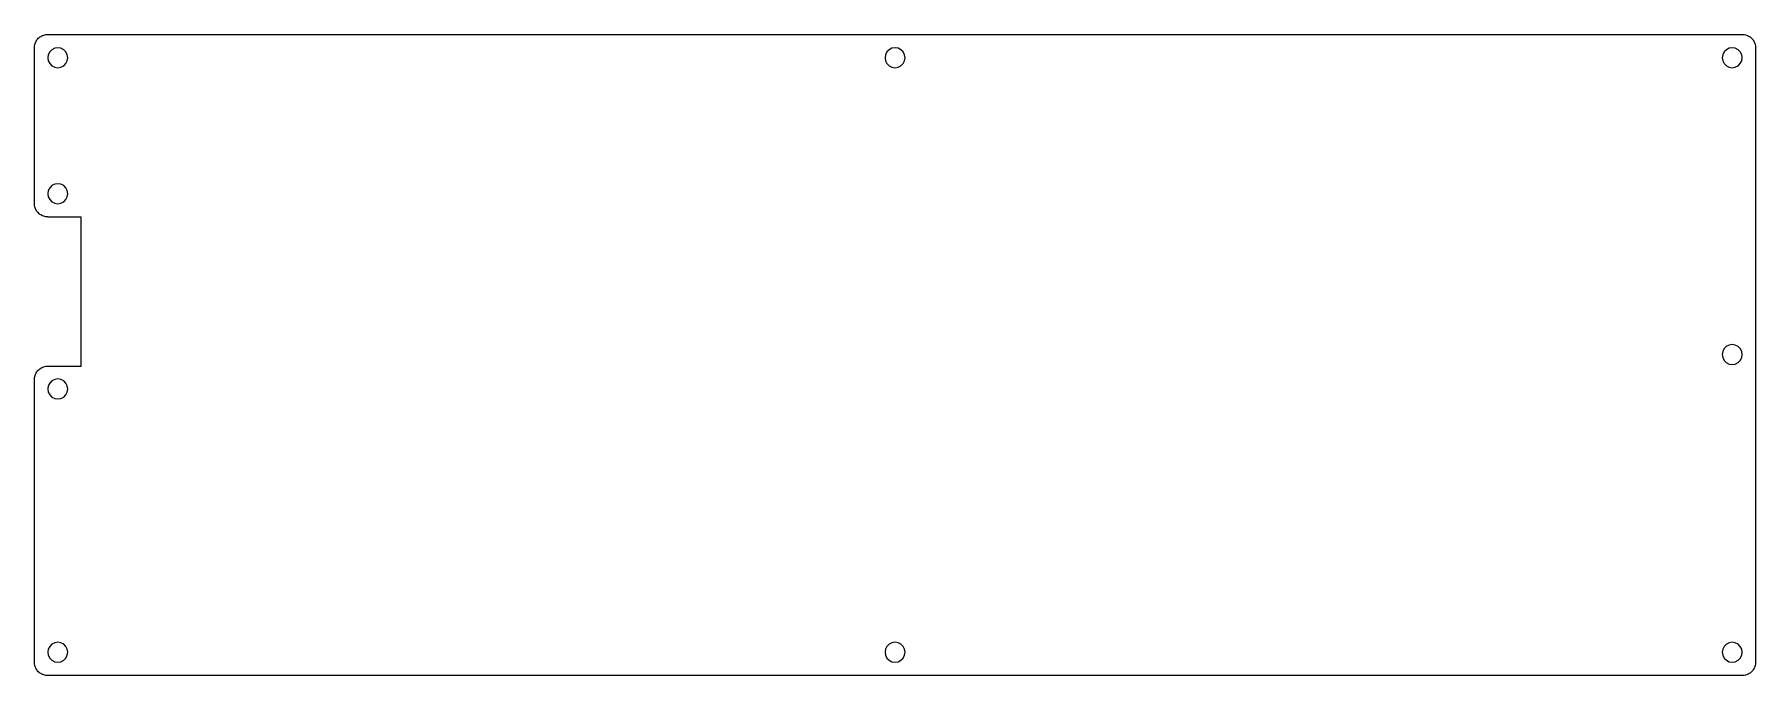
# Model space of a CAD drawing. Extents: x 0 to 258, y 0 to 96.
import ezdxf

# ---------------------------------------------------------------- set-up
doc = ezdxf.new("R2010")
doc.units = 0
doc.layers.get('0').update_dxf_attribs({"linetype": 'CONTINUOUS'})

msp = doc.modelspace()

# ---------------------------------------------------------------- linework, layer by layer
at = {"color": 0}
for p, q in [((0.48, 95.46), (0.57, 95.58)), ((0.57, 95.58), (0.68, 95.7)), ((0.68, 95.7), (0.8, 95.8)), ((0.8, 95.8), (0.92, 95.9)), ((0.92, 95.9), (1.05, 95.99)), ((1.05, 95.99), (1.19, 96.06)), ((1.19, 96.06), (1.33, 96.13)), ((1.33, 96.13), (1.48, 96.18)), ((1.48, 96.18), (1.63, 96.22)), ((1.63, 96.22), (1.78, 96.26)), ((1.78, 96.26), (1.94, 96.27)), ((1.94, 96.27), (2.09, 96.28)), ((2.09, 96.28), (256.22, 96.28)), ((256.22, 96.28), (256.38, 96.27)), ((256.38, 96.27), (256.53, 96.26)), ((256.53, 96.26), (256.69, 96.22)), ((256.69, 96.22), (256.84, 96.18)), ((256.84, 96.18), (256.99, 96.13)), ((256.99, 96.13), (257.13, 96.06)), ((257.13, 96.06), (257.26, 95.99)), ((257.26, 95.99), (257.39, 95.9)), ((257.39, 95.9), (257.52, 95.8)), ((257.52, 95.8), (257.63, 95.7)), ((257.63, 95.7), (257.74, 95.58)), ((257.74, 95.58), (257.84, 95.46)), ((0.09, 70.9), (0.1, 94.28)), ((0.1, 94.44), (0.12, 94.59)), ((0.1, 94.28), (0.1, 94.44)), ((0.12, 94.59), (0.15, 94.75)), ((0.15, 94.75), (0.19, 94.9)), ((0.19, 94.9), (0.25, 95.05)), ((0.25, 95.05), (0.31, 95.19)), ((0.31, 95.19), (0.39, 95.32)), ((0.39, 95.32), (0.48, 95.46)), ((3.13, 94.21), (2.71, 93.99)), ((4.06, 94.21), (3.6, 94.28)), ((4.81, 93.66), (4.48, 93.99)), ((5.09, 92.78), (5.02, 93.24)), ((127.73, 93.24), (127.66, 92.78)), ((127.94, 93.66), (127.73, 93.24)), ((128.28, 93.99), (127.94, 93.66)), ((128.69, 94.21), (128.28, 93.99)), ((129.16, 94.28), (128.69, 94.21)), ((129.62, 94.21), (129.16, 94.28)), ((130.04, 93.99), (129.62, 94.21)), ((130.37, 93.66), (130.04, 93.99)), ((130.58, 93.24), (130.37, 93.66)), ((130.66, 92.78), (130.58, 93.24)), ((253.29, 93.24), (253.22, 92.78)), ((253.5, 93.66), (253.29, 93.24)), ((253.84, 93.99), (253.5, 93.66)), ((254.26, 94.21), (253.84, 93.99)), ((254.72, 94.28), (254.26, 94.21)), ((255.18, 94.21), (254.72, 94.28)), ((255.6, 93.99), (255.18, 94.21)), ((255.93, 93.66), (255.6, 93.99)), ((256.15, 93.24), (255.93, 93.66)), ((256.22, 92.78), (256.15, 93.24)), ((257.84, 95.46), (257.93, 95.32)), ((257.93, 95.32), (258, 95.19)), ((258, 95.19), (258.07, 95.05)), ((258.07, 95.05), (258.12, 94.9)), ((258.12, 94.9), (258.17, 94.75)), ((258.17, 94.75), (258.2, 94.59)), ((258.2, 94.59), (258.21, 94.44)), ((258.21, 94.44), (258.22, 94.28)), ((258.22, 94.28), (258.22, 2.08)), ((2.17, 92.32), (2.38, 91.9)), ((2.38, 91.9), (2.71, 91.57)), ((2.71, 91.57), (3.13, 91.35)), ((3.13, 91.35), (3.6, 91.28)), ((4.48, 91.57), (4.81, 91.9)), ((5.02, 92.32), (5.09, 92.78)), ((127.66, 92.78), (127.73, 92.32)), ((127.73, 92.32), (127.94, 91.9)), ((127.94, 91.9), (128.28, 91.57)), ((128.28, 91.57), (128.69, 91.35)), ((128.69, 91.35), (129.16, 91.28)), ((129.16, 91.28), (129.62, 91.35)), ((129.62, 91.35), (130.04, 91.57)), ((130.04, 91.57), (130.37, 91.9)), ((130.37, 91.9), (130.58, 92.32)), ((130.58, 92.32), (130.66, 92.78)), ((253.22, 92.78), (253.29, 92.32)), ((253.29, 92.32), (253.5, 91.9)), ((253.5, 91.9), (253.84, 91.57)), ((253.84, 91.57), (254.26, 91.35)), ((254.26, 91.35), (254.72, 91.28)), ((254.72, 91.28), (255.18, 91.35)), ((255.18, 91.35), (255.6, 91.57)), ((255.6, 91.57), (255.93, 91.9)), ((255.93, 91.9), (256.15, 92.32)), ((256.15, 92.32), (256.22, 92.78)), ((2.17, 4.04), (2.09, 3.58)), ((2.09, 3.58), (2.17, 3.12)), ((2.38, 4.46), (2.17, 4.04)), ((2.17, 3.12), (2.38, 2.7)), ((2.71, 4.79), (2.38, 4.46)), ((2.38, 2.7), (2.71, 2.37)), ((3.13, 5.01), (2.71, 4.79)), ((3.6, 5.08), (3.13, 5.01)), ((4.06, 5.01), (3.6, 5.08)), ((4.48, 4.79), (4.06, 5.01)), ((4.81, 4.46), (4.48, 4.79)), ((4.48, 2.37), (4.81, 2.7)), ((5.02, 4.04), (4.81, 4.46)), ((4.81, 2.7), (5.02, 3.12)), ((5.09, 3.58), (5.02, 4.04)), ((5.02, 3.12), (5.09, 3.58)), ((127.73, 4.04), (127.66, 3.58)), ((127.66, 3.58), (127.73, 3.12)), ((127.94, 4.46), (127.73, 4.04)), ((127.73, 3.12), (127.94, 2.7)), ((128.28, 4.79), (127.94, 4.46)), ((127.94, 2.7), (128.28, 2.37)), ((128.69, 5.01), (128.28, 4.79)), ((129.16, 5.08), (128.69, 5.01)), ((129.62, 5.01), (129.16, 5.08)), ((130.04, 4.79), (129.62, 5.01)), ((130.37, 4.46), (130.04, 4.79)), ((130.04, 2.37), (130.37, 2.7)), ((130.58, 4.04), (130.37, 4.46)), ((130.37, 2.7), (130.58, 3.12)), ((130.66, 3.58), (130.58, 4.04)), ((130.58, 3.12), (130.66, 3.58)), ((253.29, 4.04), (253.22, 3.58)), ((253.22, 3.58), (253.29, 3.12)), ((253.5, 4.46), (253.29, 4.04)), ((253.29, 3.12), (253.5, 2.7)), ((253.84, 4.79), (253.5, 4.46)), ((253.5, 2.7), (253.84, 2.37)), ((254.26, 5.01), (253.84, 4.79)), ((254.72, 5.08), (254.26, 5.01)), ((255.18, 5.01), (254.72, 5.08)), ((255.6, 4.79), (255.18, 5.01)), ((255.93, 4.46), (255.6, 4.79)), ((255.6, 2.37), (255.93, 2.7)), ((256.15, 4.04), (255.93, 4.46)), ((255.93, 2.7), (256.15, 3.12)), ((256.22, 3.58), (256.15, 4.04)), ((256.15, 3.12), (256.22, 3.58)), ((0.1, 1.92), (0.09, 2.08)), ((0.12, 1.77), (0.1, 1.92)), ((0.15, 1.61), (0.12, 1.77)), ((0.19, 1.46), (0.15, 1.61)), ((0.25, 1.31), (0.19, 1.46)), ((0.31, 1.17), (0.25, 1.31)), ((0.39, 1.03), (0.31, 1.17)), ((0.48, 0.9), (0.39, 1.03)), ((0.57, 0.78), (0.48, 0.9)), ((0.68, 0.66), (0.57, 0.78)), ((0.8, 0.56), (0.68, 0.66)), ((0.92, 0.46), (0.8, 0.56)), ((1.05, 0.37), (0.92, 0.46)), ((1.19, 0.3), (1.05, 0.37)), ((1.33, 0.23), (1.19, 0.3)), ((1.48, 0.18), (1.33, 0.23)), ((1.63, 0.14), (1.48, 0.18)), ((1.78, 0.1), (1.63, 0.14)), ((1.94, 0.09), (1.78, 0.1)), ((2.09, 0.08), (1.94, 0.09)), ((256.22, 0.08), (2.09, 0.08)), ((2.71, 2.37), (3.13, 2.15)), ((3.13, 2.15), (3.6, 2.08)), ((3.6, 2.08), (4.06, 2.15)), ((4.06, 2.15), (4.48, 2.37)), ((128.28, 2.37), (128.69, 2.15)), ((128.69, 2.15), (129.16, 2.08)), ((129.16, 2.08), (129.62, 2.15)), ((129.62, 2.15), (130.04, 2.37)), ((253.84, 2.37), (254.26, 2.15)), ((254.26, 2.15), (254.72, 2.08)), ((254.72, 2.08), (255.18, 2.15)), ((255.18, 2.15), (255.6, 2.37)), ((256.38, 0.09), (256.22, 0.08)), ((256.53, 0.1), (256.38, 0.09)), ((256.69, 0.14), (256.53, 0.1)), ((256.84, 0.18), (256.69, 0.14)), ((256.99, 0.23), (256.84, 0.18)), ((257.13, 0.3), (256.99, 0.23)), ((257.26, 0.37), (257.13, 0.3)), ((257.39, 0.46), (257.26, 0.37)), ((257.52, 0.56), (257.39, 0.46)), ((257.63, 0.66), (257.52, 0.56)), ((257.74, 0.78), (257.63, 0.66)), ((257.84, 0.9), (257.74, 0.78)), ((257.93, 1.03), (257.84, 0.9)), ((258, 1.17), (257.93, 1.03)), ((258.07, 1.31), (258, 1.17)), ((258.12, 1.46), (258.07, 1.31)), ((258.17, 1.61), (258.12, 1.46)), ((258.2, 1.77), (258.17, 1.61)), ((258.21, 1.92), (258.2, 1.77)), ((258.22, 2.08), (258.21, 1.92))]:
    msp.add_line(p, q, dxfattribs=at)
for p, q in [((2.17, 93.24), (2.09, 92.78)), ((2.38, 93.66), (2.17, 93.24)), ((2.71, 93.99), (2.38, 93.66)), ((3.6, 94.28), (3.13, 94.21)), ((4.48, 93.99), (4.06, 94.21)), ((5.02, 93.24), (4.81, 93.66)), ((2.09, 92.78), (2.17, 92.32)), ((3.6, 91.28), (4.06, 91.35)), ((4.06, 91.35), (4.48, 91.57)), ((4.81, 91.9), (5.02, 92.32)), ((2.17, 72.84), (2.09, 72.38)), ((2.09, 72.38), (2.17, 71.91)), ((2.38, 73.26), (2.17, 72.84)), ((2.71, 73.59), (2.38, 73.26)), ((3.13, 73.81), (2.71, 73.59)), ((3.6, 73.88), (3.13, 73.81)), ((4.06, 73.81), (3.6, 73.88)), ((4.48, 73.59), (4.06, 73.81)), ((4.81, 73.26), (4.48, 73.59)), ((5.02, 72.84), (4.81, 73.26)), ((5.09, 72.38), (5.02, 72.84)), ((5.02, 71.91), (5.09, 72.38)), ((0.11, 70.74), (0.09, 70.9)), ((0.12, 70.59), (0.11, 70.74)), ((0.16, 70.43), (0.12, 70.59)), ((0.2, 70.28), (0.16, 70.43)), ((0.25, 70.13), (0.2, 70.28)), ((0.32, 69.99), (0.25, 70.13)), ((0.39, 69.86), (0.32, 69.99)), ((0.48, 69.73), (0.39, 69.86)), ((0.58, 69.6), (0.48, 69.73)), ((2.17, 71.91), (2.38, 71.5)), ((2.38, 71.5), (2.71, 71.16)), ((2.71, 71.16), (3.13, 70.95)), ((3.13, 70.95), (3.6, 70.88)), ((3.6, 70.88), (4.06, 70.95)), ((4.06, 70.95), (4.48, 71.16)), ((4.48, 71.16), (4.81, 71.5)), ((4.81, 71.5), (5.02, 71.91)), ((0.69, 69.49), (0.58, 69.6)), ((0.8, 69.38), (0.69, 69.49)), ((0.92, 69.28), (0.8, 69.38)), ((1.06, 69.2), (0.92, 69.28)), ((1.19, 69.12), (1.06, 69.2)), ((1.33, 69.05), (1.19, 69.12)), ((1.48, 69), (1.33, 69.05)), ((1.63, 68.96), (1.48, 69)), ((1.79, 68.93), (1.63, 68.96)), ((1.94, 68.91), (1.79, 68.93)), ((2.1, 68.9), (1.94, 68.91)), ((2.1, 68.9), (7.1, 68.9)), ((7.1, 46.5), (7.1, 68.9)), ((253.5, 49.13), (253.29, 48.71)), ((253.83, 49.46), (253.5, 49.13)), ((254.25, 49.68), (253.83, 49.46)), ((254.71, 49.75), (254.25, 49.68)), ((255.18, 49.68), (254.71, 49.75)), ((255.6, 49.46), (255.18, 49.68)), ((255.93, 49.13), (255.6, 49.46)), ((256.14, 48.71), (255.93, 49.13)), ((1.63, 46.44), (1.79, 46.48)), ((1.79, 46.48), (1.94, 46.49)), ((1.94, 46.49), (2.1, 46.5)), ((2.1, 46.5), (7.1, 46.5)), ((253.29, 48.71), (253.21, 48.25)), ((253.21, 48.25), (253.29, 47.78)), ((253.29, 47.78), (253.5, 47.37)), ((253.5, 47.37), (253.83, 47.03)), ((253.83, 47.03), (254.25, 46.82)), ((254.25, 46.82), (254.71, 46.75)), ((254.71, 46.75), (255.18, 46.82)), ((255.18, 46.82), (255.6, 47.03)), ((255.6, 47.03), (255.93, 47.37)), ((255.93, 47.37), (256.14, 47.78)), ((256.21, 48.25), (256.14, 48.71)), ((256.14, 47.78), (256.21, 48.25)), ((0.09, 2.08), (0.1, 44.5)), ((0.1, 44.5), (0.11, 44.66)), ((0.11, 44.66), (0.12, 44.81)), ((0.12, 44.81), (0.16, 44.97)), ((0.16, 44.97), (0.2, 45.12)), ((0.2, 45.12), (0.25, 45.27)), ((0.25, 45.27), (0.32, 45.41)), ((0.32, 45.41), (0.39, 45.54)), ((0.39, 45.54), (0.48, 45.67)), ((0.48, 45.67), (0.58, 45.8)), ((0.58, 45.8), (0.68, 45.91)), ((0.68, 45.91), (0.8, 46.02)), ((0.8, 46.02), (0.92, 46.12)), ((0.92, 46.12), (1.06, 46.21)), ((1.06, 46.21), (1.19, 46.28)), ((1.19, 46.28), (1.33, 46.35)), ((1.33, 46.35), (1.48, 46.4)), ((1.48, 46.4), (1.63, 46.44)), ((2.38, 43.96), (2.17, 43.54)), ((2.71, 44.29), (2.38, 43.96)), ((3.13, 44.51), (2.71, 44.29)), ((3.6, 44.58), (3.13, 44.51)), ((4.06, 44.51), (3.6, 44.58)), ((4.48, 44.29), (4.06, 44.51)), ((4.81, 43.96), (4.48, 44.29)), ((5.02, 43.54), (4.81, 43.96)), ((2.17, 43.54), (2.09, 43.08)), ((2.09, 43.08), (2.17, 42.61)), ((2.17, 42.61), (2.38, 42.2)), ((2.38, 42.2), (2.71, 41.86)), ((2.71, 41.86), (3.13, 41.65)), ((3.13, 41.65), (3.6, 41.58)), ((3.6, 41.58), (4.06, 41.65)), ((4.06, 41.65), (4.48, 41.86)), ((4.48, 41.86), (4.81, 42.2)), ((4.81, 42.2), (5.02, 42.61)), ((5.09, 43.08), (5.02, 43.54)), ((5.02, 42.61), (5.09, 43.08))]:
    msp.add_line(p, q)

doc.saveas('drawing.dxf')
